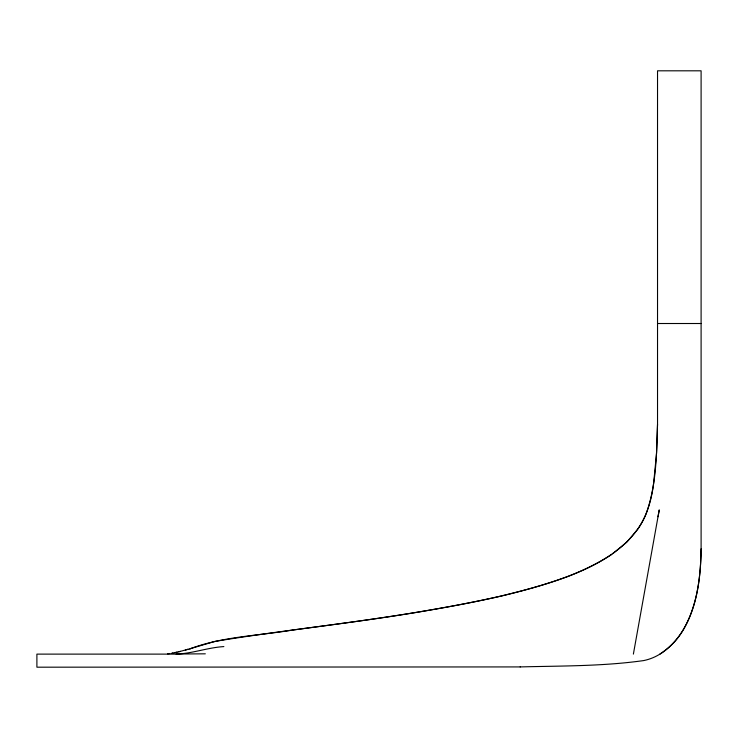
<?xml version="1.0" encoding="UTF-8"?>
<svg xmlns="http://www.w3.org/2000/svg" width="738" height="738" viewBox="0 0 738 738"><rect width="100%" height="100%" fill="white"/><g stroke="black" fill="none" stroke-linecap="round" stroke-linejoin="round"><path stroke-width="1.11" d="M520.142 666.921C561.378 665.842 602.872 666.359 643.804 660.556C650.99 659.08 657.623 656.017 663.536 651.7C671.543 645.842 678.379 638.37 683.296 629.735C697.392 605.381 700.768 576.516 701.1 548.851L701.1 70.811L657.53 70.811L657.53 424.267C656.534 454.414 656.506 485.622 645.925 514.257L645.695 514.847C632.005 546.581 599.348 564.21 568.721 576.175C522.504 593.168 473.916 602.485 425.522 610.843L419.857 611.83C351.749 623.306 282.968 630.187 214.823 641.433L187.886 649.366M657.53 424.267L656.589 452.781L653.831 481.425C651.949 498.279 647.512 515.124 637.733 529.238L626.82 542.126L612.734 553.648M701.1 548.851C700.583 586.535 694.357 631.931 659.864 654.117M633.379 654.117L659.246 509.893L658.001 516.766M189.86 649.228L190.441 648.656C223.079 636.424 258.577 635.769 292.682 630.049C362.533 620.75 432.551 611.562 501.351 596.036C539.533 586.562 578.555 576.184 611.848 554.367M185.321 650.067L187.987 649.302L178.697 651.811M180.386 651.377L171.751 653.296L172.904 653.084M177.028 652.198L174.583 652.77M223.872 646.589C206.557 647.641 190.136 654.449 172.683 654.117L36.9 654.117L36.9 667.189L520.244 666.921M167.563 653.813L169.989 653.517M176.013 654.016L205.33 653.822M657.53 323.512L701.1 323.512"/></g></svg>
